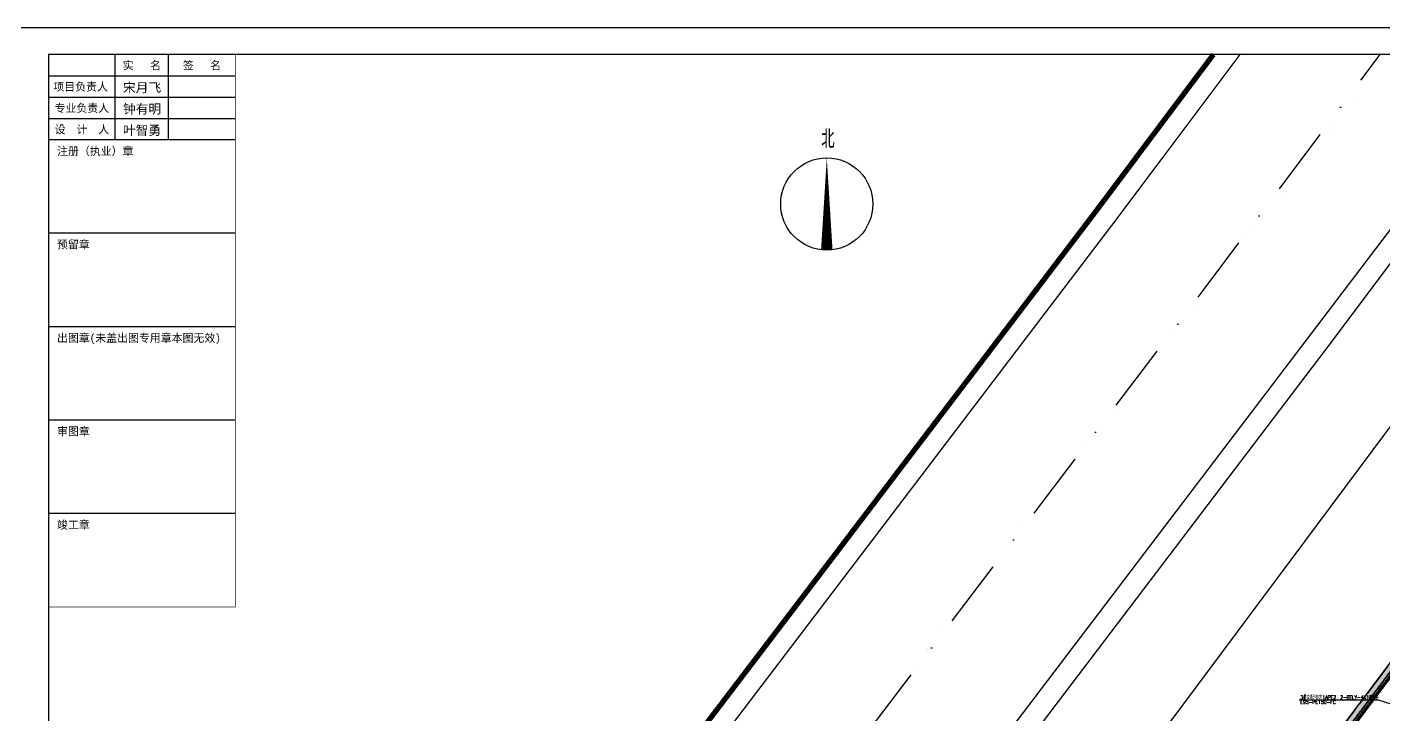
# Model space of a CAD drawing. Extents: x 40587477144 to 40590102100, y 3379967887 to 3381819730.
# Drawn here: x 40587948563 to 40588202806, y 3380378443 to 3380507282 of the extents above; entities that cross this region are included whole.
import ezdxf
from ezdxf.enums import TextEntityAlignment as Align

# ---------------------------------------------------------------- set-up
doc = ezdxf.new("R2010")
doc.units = 0
doc.header["$LTSCALE"] = 1000
doc.header["$MEASUREMENT"] = 0
for name, pattern in [('CENTER', [50.800000000000004, 31.75, -6.35, 6.35, -6.35]), ('DASH', [0.35, 0.25, -0.1]), ('DASHDOT', [25.399999999999995, 12.7, -6.349999999999999, 0, -6.349999999999999]), ('PHANTOM2', [31.749999999999986, 15.875, -3.174999999999999, 3.174999999999999, -3.174999999999999, 3.174999999999999, -3.174999999999999])]:
    doc.linetypes.add(name, pattern=pattern)
doc.layers.get('Defpoints').update_dxf_attribs({"color": 210})
for name, color, linetype in [('0-cxFrame', 155, 'Continuous'), ('0-HX', 1, 'Continuous'), ('A-CURTAIN', 84, 'Continuous'), ('A-SFCE', 30, 'Continuous'), ('DIM-照明', 3, 'Continuous'), ('DIM_SYMB', 3, 'Continuous'), ('JT-路缘石线', 5, 'Continuous'), ('JT-道路中心线', 1, 'DASHDOT'), ('JT-道路红线', 7, 'Continuous'), ('PUB_TEXT', 7, 'Continuous'), ('qianming', 155, 'Continuous'), ('YD-规划单元', 6, 'PHANTOM2'), ('高压线', 210, 'Continuous')]:
    doc.layers.add(name, color=color, linetype=linetype)
doc.layers.add('0-cxText', color=131, linetype='Continuous', lineweight=25)
doc.styles.add('_TCH_DIM', font='SIMPLEX', dxfattribs={"bigfont": 'GBCBIG'})
doc.styles.add('_TEL_DIM', font='SIMPLEX', dxfattribs={"width": 0.8, "height": 3.5, "bigfont": 'HZTXT'})
doc.styles.add('cx_biaoti', font='')
doc.styles.add('cx_tuming', font='simhei.ttf')
doc.styles.add('cx_tuqian1', font='')
doc.styles.add('图框宋体', font='', dxfattribs={"width": 0.75})
doc.styles.add('黑体', font='simhei.ttf', dxfattribs={"height": 12})
doc.styles.get('cx_biaoti').set_extended_font_data('SimSun')
doc.styles.get('cx_tuqian1').set_extended_font_data('SimSun')
doc.styles.get('图框宋体').set_extended_font_data('SimSun')

# ---------------------------------------------------------------- blocks, each defined once
blk = doc.blocks.new('GGRrrrr')
at = {"layer": 'A-CURTAIN'}
h = blk.add_hatch(dxfattribs=at)
h.set_pattern_fill('草坪或沼泽', color=0, scale=400, angle=19.99999999999998)
h.set_pattern_definition([(19.99999999999998, (440.107795715332, 194.2398300170898), (956.275963936384, 2050.740422578524), [240, -48, 64, -48, 240, -960]), (19.99999999999998, (348.5154342651367, 211.9834671020508), (956.275963936384, 2050.740422578524), [160, -120, 240, -120, 160, -800]), (19.99999999999998, (655.8504104614258, 1004.918022155762), (956.275963936384, 2050.740422578524), [200, -80, 200, -1120]), (19.99999999999998, (-205.3501281738281, 1032.003547668457), (956.275963936384, 2050.740422578524), [80, -160, 80, -1280]), (110, (-54.99931335449219, 1086.72677230835), (-2050.740422578524, 956.275963936384), [143.9999999999999, -1456]), (110, (724.3924865722656, 348.7915229797363), (-2050.740422578524, 956.275963936384), [159.9999999999999, -1440]), (110, (881.3766403198242, 1087.002857208252), (-2050.740422578524, 956.275963936384), [159.9999999999999, -1440]), (65.00000000000001, (925.3208694458008, 404.8966331481934), (-547.2322293314808, 1503.508193286057), [160, -2102.7416992]), (154.9999999999999, (534.4087371826172, 262.6162528991699), (-1503.508193286057, -547.2322293314808), [160, -2102.741699199999]), (83.43494882, (877.4794540405273, 395.9972076416016), (-547.2322292444445, 1503.508193285503), [160, -3417.7087632]), (95.96375653, (799.5678939819336, 376.1531410217285), (-547.2322291846804, 1503.508193052025), [159.9999999999999, -6436.969001599999]), (95.96375653, (956.5520477294922, 1114.364471435547), (-547.2322291846804, 1503.508193052025), [128, -6468.969001599999]), (95.96375653, (-24.92916107177734, 1097.671417236328), (-547.2322291846804, 1503.508193052025), [112, -6484.969001599998]), (124.03624347, (649.2170791625977, 321.4299125671387), (-547.2322292935037, 1503.508193012417), [160, -6436.9690016]), (124.03624347, (806.2012252807617, 1059.641246795654), (-547.2322292935037, 1503.508193012417), [128, -6468.9690016]), (124.03624347, (-85.06947326660156, 1075.782127380371), (-547.2322292935037, 1503.508193012417), [112, -6484.9690016]), (136.5650512, (576.7778244018555, 286.5507621765137), (-547.2322299226216, 1503.508193038666), [159.9999999999999, -3417.706876319999])])
h.paths.add_polyline_path([(1393117.320922852, 618300.9193000793), (1393292.936767578, 540880.4741477966), (1330517.002159119, 532866.5696678162), (1241737.975387573, 527102.5202484131), (1161598.890319824, 521245.7613601685), (1240382.850791931, 783371.5528144836), (1244595.073738098, 797109.7279624939), (1261185.678756714, 852563.1131820679), (1335771.367614746, 847453.3053207397), (1355485.375518799, 842594.5098495483), (1380777.422203064, 840861.7712898254), (1392639.610717773, 828900.035358429), (1392845.235137939, 738250.2696037292), (1391845.237701416, 738248.0012702942), (1391806.246421814, 755447.9559936523), (1391306.45426178, 755446.8222770691), (1391785.831069946, 764447.9511528015), (1391640.544288635, 828487.3259391785), (1380332.88168335, 839889.8824043274), (1355330.389472961, 841602.7838134766), (1335616.381584167, 846461.5792884827), (1261914.650527954, 851510.8278846741), (1245552.140869141, 796819.8416023254), (1241339.732727051, 783081.0626220703), (1162974.660324097, 522348.9729347229), (1241669.135520935, 528100.1562232971), (1330421.199440002, 533862.4550628662), (1392290.937599182, 541760.6755371094), (1392117.323532104, 618298.6509666443)])
h.paths.add_polyline_path([(1393076.15146637, 636450.5321846008), (1392076.154045105, 636448.2638511658), (1392062.989784241, 641998.404788971), (1391563.607894897, 641997.2195243835), (1392041.628883362, 650998.2749595642), (1391886.520614624, 720048.3890342712), (1392886.518035889, 720050.6573638916)])
h = blk.add_hatch(dxfattribs=at)
h.set_pattern_fill('草坪或沼泽', color=0, scale=400, angle=19.99999999999998)
h.set_pattern_definition([(19.99999999999998, (440.107795715332, 194.2398300170898), (956.2759639363836, 2050.740422578524), [240, -48, 64, -48, 240, -960]), (19.99999999999998, (348.5154342651367, 211.9834671020508), (956.2759639363836, 2050.740422578524), [160, -120, 240, -120, 160, -800]), (19.99999999999998, (655.8504104614258, 1004.918022155762), (956.2759639363836, 2050.740422578524), [200, -80, 200, -1120]), (19.99999999999998, (-205.3501281738281, 1032.003547668457), (956.2759639363836, 2050.740422578524), [80, -160, 80, -1280]), (110, (-54.99931335449219, 1086.72677230835), (-2050.740422578524, 956.2759639363836), [143.9999999999999, -1456]), (110, (724.3924865722656, 348.7915229797363), (-2050.740422578524, 956.2759639363836), [159.9999999999999, -1440]), (110, (881.3766403198242, 1087.002857208252), (-2050.740422578524, 956.2759639363836), [159.9999999999999, -1440]), (65.00000000000001, (925.3208694458008, 404.8966331481934), (-547.2322293314807, 1503.508193286057), [160, -2102.7416992]), (154.9999999999999, (534.4087371826172, 262.6162528991699), (-1503.508193286057, -547.2322293314807), [160, -2102.741699199999]), (83.43494882, (877.4794540405273, 395.9972076416016), (-547.2322292444445, 1503.508193285503), [160, -3417.7087632]), (95.96375653, (799.5678939819336, 376.1531410217285), (-547.2322291846804, 1503.508193052025), [159.9999999999999, -6436.969001599999]), (95.96375653, (956.5520477294922, 1114.364471435547), (-547.2322291846804, 1503.508193052025), [128, -6468.969001599999]), (95.96375653, (-24.92916107177734, 1097.671417236328), (-547.2322291846804, 1503.508193052025), [112, -6484.969001599998]), (124.03624347, (649.2170791625977, 321.4299125671387), (-547.2322292935037, 1503.508193012417), [160, -6436.9690016]), (124.03624347, (806.2012252807617, 1059.641246795654), (-547.2322292935037, 1503.508193012417), [128, -6468.9690016]), (124.03624347, (-85.06947326660156, 1075.782127380371), (-547.2322292935037, 1503.508193012417), [112, -6484.9690016]), (136.5650512, (576.7778244018555, 286.5507621765137), (-547.232229922622, 1503.508193038667), [159.9999999999999, -3417.706876319999])])
edge = h.paths.add_edge_path()
edge.add_line((1391002.783584595, 755446.1334381104), (1391033.862896324, 755969.2298610318))
edge.add_line((1391033.86289978, 755969.2298622131), (1391484.60933056, 764440.2374043328))
edge.add_line((1391484.609329224, 764440.2374038696), (1391240.917746339, 828322.242167785))
edge.add_line((1391240.917747498, 828322.2421684265), (1380155.065434195, 839501.1268444082))
edge.add_line((1380155.065429688, 839501.1268424988), (1355268.395031075, 841206.093397873))
edge.add_line((1355268.39503479, 841206.0933990479), (1335554.387081419, 846064.8888675765))
edge.add_line((1335554.387077332, 846064.8888664246), (1262206.239214119, 851089.9137592164))
edge.add_line((1262206.239219666, 851089.9137611389), (1173161.430034699, 554852.1791891612))
edge.add_line((1173161.430030823, 554852.1791877747), (1173522.489795612, 554879.6278408373))
edge.add_line((1173522.4897995, 554879.6278419495), (1259298.694751966, 840247.1814245735))
edge.add_line((1259298.694747925, 840247.1814231873), (1260664.251583645, 840250.287743258))
edge.add_line((1260664.251579285, 840250.2877464294), (1260650.720505403, 845748.0085758491))
edge.add_line((1260650.72051239, 845748.0085716248), (1335651.042472096, 845918.1516353745))
edge.add_line((1335651.042472839, 845918.151638031), (1335663.543034486, 840420.7167655955))
edge.add_line((1335663.543029785, 840420.7167663574), (1342663.498677632, 840436.620142065))
edge.add_line((1342663.498680115, 840436.6201400757), (1342656.698541388, 843434.4194341273))
edge.add_line((1342656.698539734, 843434.4194335938), (1345656.684828249, 843441.2245361431))
edge.add_line((1345656.684829712, 843441.2245368958), (1345663.514863657, 840443.5152480957))
edge.add_line((1345663.514862061, 840443.515247345), (1365660.002805453, 840488.87754378))
edge.add_line((1365660.002807617, 840488.8775444031), (1374552.106933233, 839873.2337869616))
edge.add_arc((1367357.655082703, 824128.4532546997), 17310.63983173795, 5.5802626876526915, 65.44234737564938, ccw=False)
edge.add_line((1384586.259040833, 825811.7408561707), (1385552.940604924, 825812.0992239242))
edge.add_line((1385552.940605164, 825812.0992240906), (1390246.63666195, 825822.7249858105))
edge.add_line((1390246.636665344, 825822.72498703), (1390404.911168448, 755445.2751032704))
edge.add_line((1390404.911170959, 755445.2751045227), (1391002.783589707, 755446.1334401162))
at = {"layer": 'A-CURTAIN', "color": 0}
for points in [[(1241737.975387573, 527102.5202484131), (1161598.890319824, 521245.7613601685), (1240382.850791931, 783371.5528144836)], [(1241339.732727051, 783081.0626220703), (1162974.660324097, 522348.9729347229), (1241669.135520935, 528100.1562232971)], [(1262206.239219666, 851089.9137611389), (1173161.430030823, 554852.1791877747), (1173522.4897995, 554879.6278419495), (1259298.694747925, 840247.1814231873)]]:
    blk.add_lwpolyline(points, dxfattribs=at)
blk = doc.blocks.new('zjcx_lan_xinxi(Dragon)')
for p, q in [((7000, -3200), (0, -3200)), ((7000, -6700), (0, -6700)), ((7000, -10200), (0, -10200)), ((7000, -13700), (0, -13700)), ((7000, -17200), (0, -17200))]:
    blk.add_line(p, q)
at = {"const_width": 25}
blk.add_lwpolyline([(0, -20700), (7000, -20700), (7000, 0), (0, 0)], close=True, dxfattribs=at)
for points in [[(2500, -3200), (2500, 0)], [(4500, -3200), (4500, 0)], [(0, -800), (7000, -800)], [(0, -1600), (7000, -1600)], [(0, -2400), (7000, -2400)]]:
    blk.add_lwpolyline(points)
for points in [[(7000, -3200), (7000, 0)], [(0, -3200), (7000, -3200)], [(0, -20700), (7000, -20700), (7000, -3200)], [(0, -20700), (7000, -20700)]]:
    blk.add_lwpolyline(points, dxfattribs=at)
at = {"style": '图框宋体'}
for s, p in [('实   名', (3500, -400)), ('签   名', (5750, -400)), ('项目负责人', (1204.01057605783, -1200)), ('专业负责人', (1250.000000000116, -2000)), ('设  计  人', (1250.000000000116, -2800))]:
    blk.add_text(s, height=300, dxfattribs=at).set_placement(p, align=Align.MIDDLE)
for s, p in [('注册（执业）章', (318.3070923574269, -3771.249459879589)), ('预留章', (318.3070923574269, -7271.249459879589)), ('出图章(未盖出图专用章本图无效)', (318.3070923574269, -10771.24945987959)), ('审图章', (318.3070923574269, -14271.24945987959)), ('竣工章', (318.3070923574269, -17771.24945987959))]:
    blk.add_text(s, height=300, dxfattribs=at).set_placement(p)
blk = doc.blocks.new('T-信息(Dragon)')
at = {"layer": '0-cxFrame'}
blk.add_blockref('zjcx_lan_xinxi(Dragon)', (0.0009765625, 0), dxfattribs=at)
at = {"layer": 'qianming', "color": 3, "style": 'cx_biaoti'}
for s, p in [('宋月飞', (3506.04736328125, -1238.310180664062)), ('钟有明', (3506.04736328125, -2038.310180664062)), ('叶智勇', (3506.04736328125, -2838.310180664062))]:
    blk.add_text(s, height=350, dxfattribs=at).set_placement(p, align=Align.MIDDLE_CENTER)
blk = doc.blocks.new('TK22.A0 L(Dragon)')
at = {"layer": '0-cxFrame', "color": 7, "const_width": 0.5}
blk.add_lwpolyline([(0, 0), (-1189, 0), (-1189, 841), (0, 841)], close=True, dxfattribs=at)
at = {"layer": '0-cxFrame', "const_width": 0.5}
blk.add_lwpolyline([(-80, 10), (-1169, 10), (-1169, 831), (-80, 831)], close=True, dxfattribs=at)
at = {"layer": '0-cxFrame', "xscale": 0.01, "yscale": 0.01, "zscale": 0.01}
blk.add_blockref('T-信息(Dragon)', (-1169, 831), dxfattribs=at)
at = {"style": '黑体', "flags": 4}
blk.add_attdef('图幅', text='', height=3.3, dxfattribs=at).set_placement((-40, 3), align=Align.RIGHT)
at = {"layer": '0-cxText', "flags": 4}
for tag, height, style, p in [('建设单位', 3.5, 'cx_tuming', (-45, 240)), ('项目名称', 3.5, 'cx_tuming', (-45, 210)), ('子项名称', 3.5, 'cx_tuming', (-45, 180)), ('工程编号', 3.3, 'cx_tuqian1', (-35, 165)), ('图名1', 3.5, 'cx_tuming', (-45, 87)), ('图名2', 3.5, 'cx_tuming', (-45, 79)), ('图名3', 3.5, 'cx_tuming', (-45, 71)), ('出图日期', 3.3, 'cx_tuqian1', (-39, 60)), ('专业', 3.3, 'cx_tuqian1', (-55, 52)), ('图号', 3.3, 'cx_tuqian1', (-55, 44)), ('版次', 3.3, 'cx_tuqian1', (-20, 44))]:
    blk.add_attdef(tag, text='', height=height, dxfattribs=dict(at, style=style)).set_placement(p, align=Align.MIDDLE)
at = {"layer": 'Defpoints', "color": 6, "flags": 4}
for tag, height, style, p in [('tufu', 3.3, '黑体', (-12, 12)), ('dwfname', 4, 'cx_tuqian1', (-80, 3))]:
    blk.add_attdef(tag, text='', height=height, dxfattribs=dict(at, style=style)).set_placement(p, align=Align.RIGHT)

msp = doc.modelspace()

# ---------------------------------------------------------------- linework, layer by layer
at = {"layer": '0-HX', "linetype": 'CENTER', "ltscale": 0.2}
msp.add_lwpolyline([(40588374373.70446, 3380393980.898591), (40588367371.55781, 3380409302.927993), (40588344233.50639, 3380419662.492842), (40588327409.83178, 3380431029.725266), (40588259176.22743, 3380461579.853973), (40588224457.8989, 3380415266.100388), (40588215760.93867, 3380403827.430825), (40588051310.19777, 3380185028.900704), (40588128542.3989, 3380162853.200386), (40588213851.09889, 3380137607.100389), (40588275532.99889, 3380123451.400389)], close=True, dxfattribs=at)
at = {"layer": 'A-SFCE', "linetype": 'DASH'}
for points in [[(40588297421.67845, 3380186275.2518), (40588274896.56686, 3380124623.454611), (40588214105.07052, 3380138574.811246), (40588128822.27942, 3380163813.243817), (40588052982.28779, 3380185589.19868), (40588216558.6606, 3380403224.398946), (40588225255.99951, 3380414663.566556), (40588259497.00459, 3380460340.577489), (40588326921.93321, 3380430152.515933), (40588343745.60792, 3380418785.283481), (40588361534.81735, 3380410820.547568), (40588366618.76474, 3380408544.319479), (40588373293.57961, 3380393938.554342), (40588351315.52277, 3380333784.059697), (40588347755.68797, 3380325498.369755)], [(40588297139.89675, 3380186378.203611), (40588274705.63725, 3380124975.070877), (40588214181.26199, 3380138865.124507), (40588128906.24356, 3380164101.256846), (40588053483.91479, 3380185757.288075), (40588216797.97619, 3380403043.488082), (40588225495.42977, 3380414482.806521), (40588259593.23772, 3380459968.794543), (40588326775.56367, 3380429889.353124), (40588343599.23837, 3380418522.120672), (40588361412.22539, 3380410546.738856), (40588366392.92683, 3380408316.736924), (40588372969.54214, 3380393925.851067), (40588351036.59865, 3380333894.832758), (40588347480.05086, 3380325616.793515)]]:
    msp.add_lwpolyline(points, dxfattribs=at)
at = {"layer": 'DIM-照明'}
for p, q in [((40588201810.17387, 3380381188.072987), (40588186926.36507, 3380381188.072987)), ((40588207719.13559, 3380379344.394804), (40588201810.17387, 3380381188.072987))]:
    msp.add_line(p, q, dxfattribs=at)
at = {"layer": 'DIM_SYMB'}
msp.add_lwpolyline([(40588098413.5815, 3380465506.526237, 2160, 0, 0), (40588098413.5815, 3380482786.526237, 0, 0, 0)], format="xyseb", dxfattribs=at)
msp.add_circle((40588098413.5815, 3380474146.526237), 8640, dxfattribs=at)
at = {"layer": 'JT-路缘石线', "color": 8, "ltscale": 10}
for p, q in [((40588135068.89999, 3380378664.6), (40588211385.61452, 3380479039.945292)), ((40588058241.99999, 3380277739), (40588135061.59999, 3380378654.9)), ((40588135061.59999, 3380378654.9), (40588135063.99999, 3380378658.2)), ((40588135063.99999, 3380378658.2), (40588135066.49999, 3380378661.4)), ((40588135066.49999, 3380378661.4), (40588135068.89999, 3380378664.6))]:
    msp.add_line(p, q, dxfattribs=at)
for points in [[(40588161238.59999, 3380482661.1), (40588175853.52676, 3380502157.2)], [(40587953364.21122, 3380208139.30594), (40588024743.6, 3380303080.9), (40588101635.59999, 3380404092), (40588151823.79999, 3380470101.9), (40588161238.59999, 3380482661.1)]]:
    msp.add_lwpolyline(points, dxfattribs=at)
at = {"layer": 'JT-道路中心线', "color": 8, "flags": 128}
msp.add_lwpolyline([(40587953364.21122, 3380173190.251926), (40588041492.8, 3380290410), (40588118350.4, 3380391375.9), (40588168585.5, 3380457447.5), (40588202101.37713, 3380502157.2)], dxfattribs=at)
at = {"layer": 'JT-道路红线', "color": 8, "const_width": 1000}
for points in [[(40588157708.3, 3380484621.1), (40588170853.92254, 3380502157.2)], [(40587953364.21122, 3380214796.220332), (40588021553.3, 3380305494.4), (40588098451.8, 3380406514.1), (40588148631.09999, 3380472512.2), (40588157708.3, 3380484621.1)]]:
    msp.add_lwpolyline(points, dxfattribs=at)
at = {"layer": 'JT-道路红线', "color": 8}
for points in [[(40588191825.3, 3380446703.7), (40588213039.92179, 3380475022.406571)], [(40587953364.21122, 3380131584.317257), (40588061432.3, 3380275325.5), (40588138244.59999, 3380376231.9), (40588138247.59999, 3380376235.7), (40588138250.49999, 3380376239.6), (40588138253.39999, 3380376243.4), (40588191826.09999, 3380446704.8)]]:
    msp.add_lwpolyline(points, dxfattribs=at)
at = {"layer": 'YD-规划单元', "color": 8, "ltscale": 2, "const_width": 1, "flags": 128}
msp.add_lwpolyline([(40588202729.90428, 3380502157.2), (40588184977.99999, 3380477547.2), (40588119207.59999, 3380393357.8), (40588029278.7, 3380274194.2), (40587961257.39999, 3380183824), (40587953364.21122, 3380173332.789425)], dxfattribs=at)
at = {"layer": '高压线', "color": 8}
msp.add_lwpolyline([(40587953364.21122, 3380096223.224099), (40588256020.42388, 3380502157.2)], dxfattribs=at)

# ---------------------------------------------------------------- block references
at = {"color": 8, "rotation": 339.7997433640027}
msp.add_blockref('GGRrrrr', (40586781172.12674, 3380096947.084455), dxfattribs=at)
at = {"layer": '0-cxFrame', "xscale": 500, "yscale": 500, "zscale": 500}
msp.add_blockref('TK22.A0 L(Dragon)', (40588537072.5062, 3380086657.200001), dxfattribs=at)

# ---------------------------------------------------------------- texts
at = {"layer": 'DIM-照明', "color": 7, "style": '_TEL_DIM', "width": 0.8}
for s, p in [('3#变配电房1APE2：2-BTLY-4X185+', (40588187136.36507, 3380381398.072987)), ('E95-PE150-FC', (40588187136.36507, 3380380488.072987))]:
    msp.add_text(s, height=700, dxfattribs=at).set_placement(p)
at = {"layer": 'PUB_TEXT', "color": 8, "style": '_TCH_DIM'}
msp.add_text('北', height=3472.340425531916, dxfattribs=at).set_placement((40588097379.53895, 3380484586.526237))

doc.saveas('drawing.dxf')
